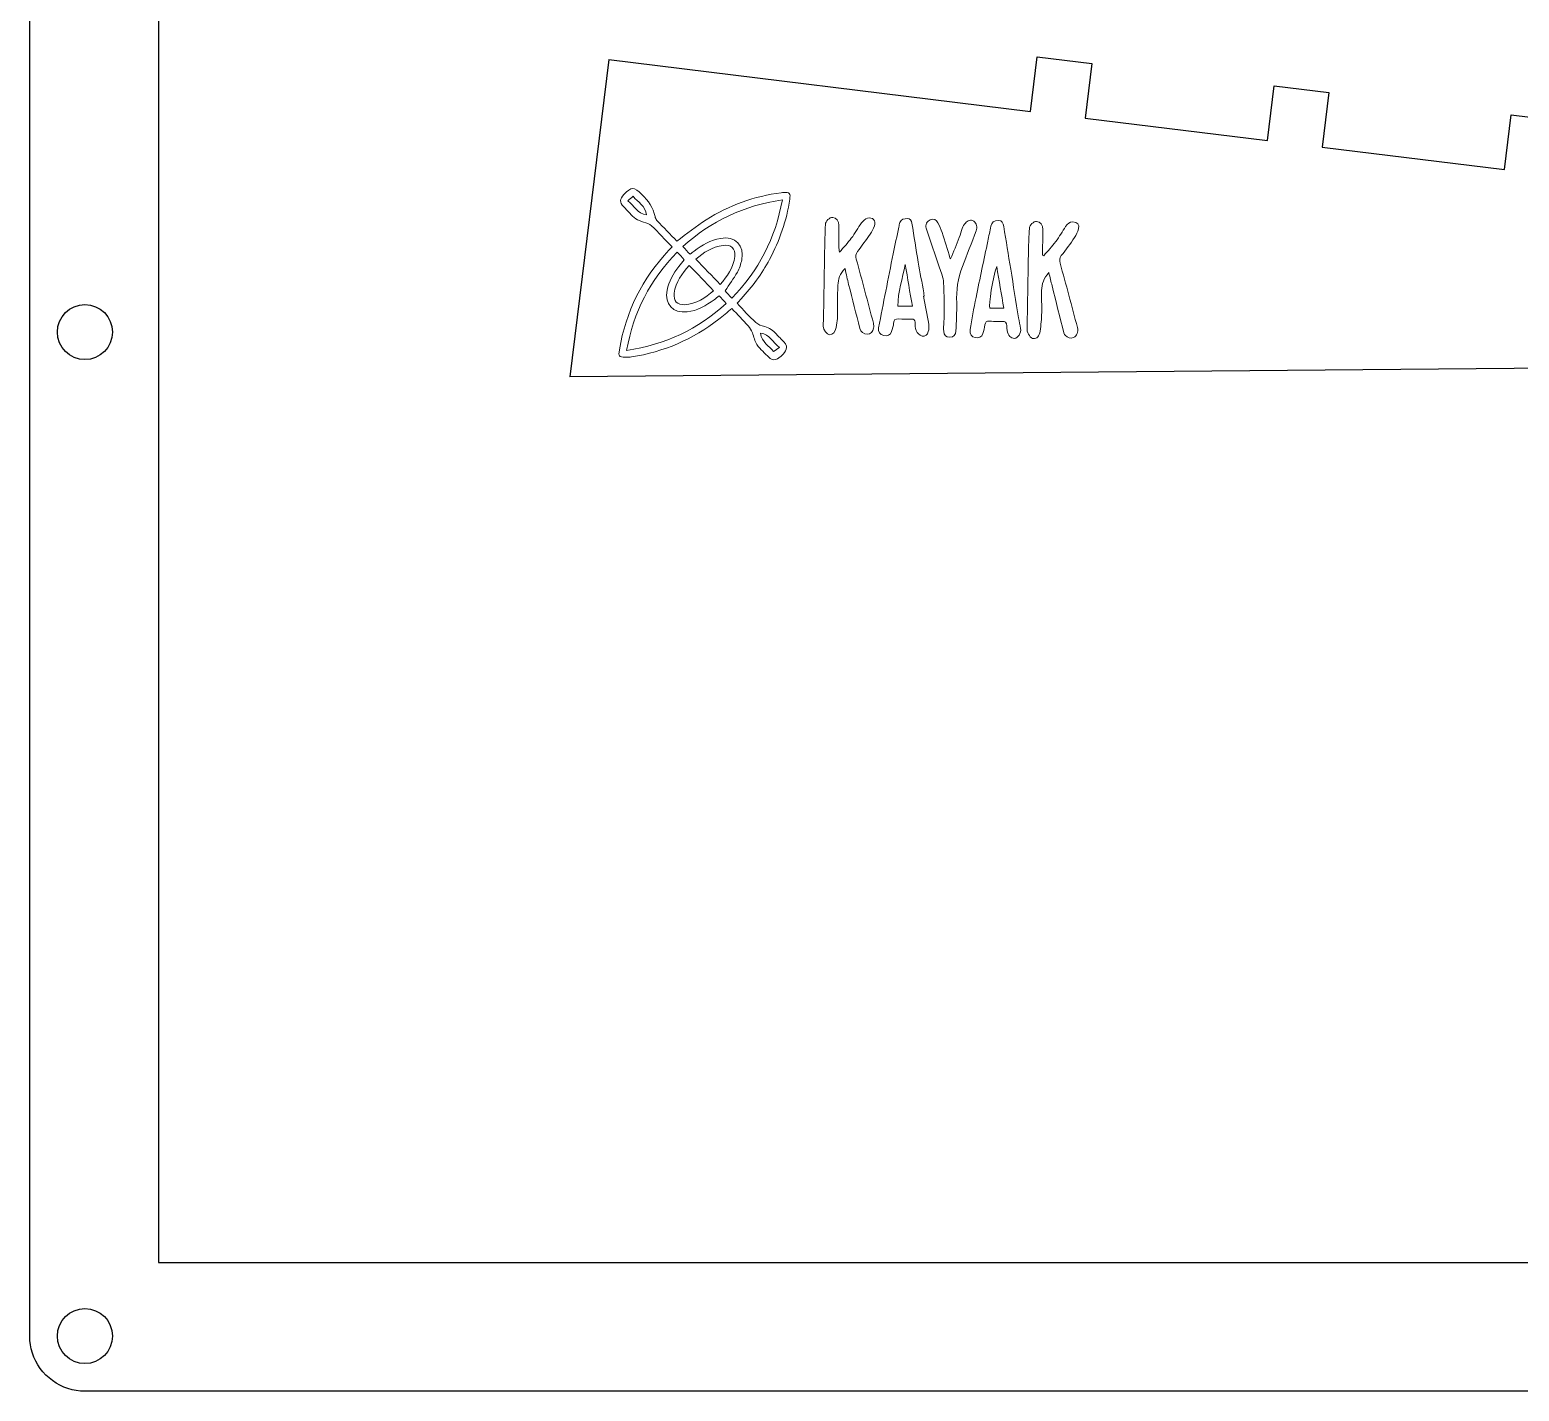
# Model space of a CAD drawing. Extents: x -200 to 1126, y -96 to 460.
# Drawn here: x -199.9 to -118.9, y 313.6 to 387.7 of the extents above; entities that cross this region are included whole.
import ezdxf

# ---------------------------------------------------------------- set-up
doc = ezdxf.new("R2010")
doc.units = 0
doc.header["$MEASUREMENT"] = 0
doc.layers.add('etch', color=1, linetype='Continuous')

msp = doc.modelspace()

# ---------------------------------------------------------------- linework, layer by layer
at = {"color": 0}
for p, q in [((-199.945, 316.608), (-199.944, 437.858)), ((-192.945, 417.858), (-192.945, 320.607)), ((-192.945, 320.607), (47.182, 320.607)), ((-199.935, 316.372), (-199.945, 316.608)), ((-199.908, 316.138), (-199.935, 316.372)), ((-199.862, 315.906), (-199.908, 316.138)), ((-199.798, 315.68), (-199.862, 315.906)), ((-199.716, 315.46), (-199.798, 315.68)), ((-199.618, 315.245), (-199.716, 315.46)), ((-199.501, 315.039), (-199.618, 315.245)), ((-199.372, 314.844), (-199.501, 315.039)), ((-199.226, 314.659), (-199.372, 314.844)), ((-199.066, 314.487), (-199.226, 314.659)), ((-198.894, 314.327), (-199.066, 314.487)), ((-198.707, 314.181), (-198.894, 314.327)), ((-198.512, 314.05), (-198.707, 314.181)), ((-198.306, 313.933), (-198.512, 314.05)), ((-198.093, 313.835), (-198.306, 313.933)), ((-197.872, 313.754), (-198.093, 313.835)), ((-197.645, 313.689), (-197.872, 313.754)), ((-197.413, 313.643), (-197.645, 313.689)), ((-197.179, 313.616), (-197.413, 313.643)), ((-196.944, 313.608), (-197.179, 313.616)), ((117.856, 313.608), (-196.944, 313.608))]:
    msp.add_line(p, q, dxfattribs=at)
at = {"linetype": 'Continuous'}
for p, q in [((-168.427, 386.057), (-170.546, 368.797)), ((-168.427, 386.057), (-145.475, 383.239)), ((-145.475, 383.239), (-145.11, 386.217)), ((-145.11, 386.217), (-142.132, 385.851)), ((-142.132, 385.851), (-142.498, 382.874)), ((-132.572, 381.655), (-132.207, 384.633)), ((-132.207, 384.633), (-129.229, 384.267)), ((-129.229, 384.267), (-129.595, 381.289)), ((-142.498, 382.874), (-132.572, 381.655)), ((-119.669, 380.071), (-119.304, 383.048)), ((-119.304, 383.048), (-116.326, 382.683)), ((-129.595, 381.289), (-119.669, 380.071)), ((-42.2, 369.944), (-170.546, 368.797))]:
    msp.add_line(p, q, dxfattribs=at)
for centre in [(-196.944, 371.233), (-196.944, 316.607)]:
    msp.add_circle(centre, 1.5, dxfattribs=at)
at = {"layer": 'etch', "lineweight": 0}
for points, knots in [([(-164.987, 375.875), (-165.368, 376.27), (-165.722, 376.656), (-166.1, 377.017), (-166.211, 377.123), (-166.385, 377.174), (-166.539, 377.219), (-166.84, 377.307), (-167.094, 377.453), (-167.291, 377.702), (-167.392, 377.83), (-167.519, 377.938), (-167.63, 378.059), (-167.844, 378.289), (-167.839, 378.483), (-167.615, 378.71), (-167.174, 379.157), (-167.08, 379.142), (-166.629, 378.715), (-166.272, 378.377), (-166.008, 378.002), (-165.912, 377.516), (-165.897, 377.443), (-165.861, 377.363), (-165.811, 377.31), (-165.446, 376.924), (-165.075, 376.544), (-164.725, 376.182), (-164.182, 376.577), (-163.672, 376.989), (-163.123, 377.341), (-161.876, 378.14), (-160.507, 378.623), (-159.038, 378.818), (-159, 378.823), (-158.96, 378.825), (-158.921, 378.827), (-158.59, 378.849), (-158.53, 378.781), (-158.579, 378.456), (-158.752, 377.301), (-159.13, 376.215), (-159.681, 375.188), (-160.102, 374.406), (-160.616, 373.692), (-161.223, 373.044), (-161.297, 372.965), (-161.37, 372.885), (-161.45, 372.799), (-161.105, 372.439), (-160.782, 372.077), (-160.429, 371.748), (-160.306, 371.633), (-160.113, 371.584), (-159.943, 371.534), (-159.687, 371.46), (-159.477, 371.333), (-159.306, 371.126), (-159.182, 370.976), (-159.036, 370.845), (-158.902, 370.702), (-158.86, 370.657), (-158.817, 370.609), (-158.79, 370.554), (-158.686, 370.336), (-158.809, 370.107), (-159.174, 369.829), (-159.352, 369.693), (-159.538, 369.693), (-159.703, 369.854), (-159.933, 370.077), (-160.18, 370.292), (-160.363, 370.55), (-160.493, 370.732), (-160.522, 370.984), (-160.613, 371.197), (-160.669, 371.33), (-160.739, 371.465), (-160.834, 371.57), (-161.121, 371.889), (-161.424, 372.194), (-161.73, 372.515), (-161.979, 372.311), (-162.208, 372.115), (-162.447, 371.929), (-163.85, 370.837), (-165.432, 370.157), (-167.188, 369.881), (-167.295, 369.864), (-167.406, 369.867), (-167.515, 369.869), (-167.892, 369.873), (-167.915, 369.9), (-167.852, 370.273), (-167.502, 372.351), (-166.597, 374.152), (-165.156, 375.686), (-165.103, 375.742), (-165.053, 375.801), (-164.987, 375.875)], [0, 0, 0, 0, 1, 1, 1, 2, 2, 2, 3, 3, 3, 4, 4, 4, 5, 5, 5, 6, 6, 6, 7, 7, 7, 8, 8, 8, 9, 9, 9, 10, 10, 10, 11, 11, 11, 12, 12, 12, 13, 13, 13, 14, 14, 14, 15, 15, 15, 16, 16, 16, 17, 17, 17, 18, 18, 18, 19, 19, 19, 20, 20, 20, 21, 21, 21, 22, 22, 22, 23, 23, 23, 24, 24, 24, 25, 25, 25, 26, 26, 26, 27, 27, 27, 28, 28, 28, 29, 29, 29, 30, 30, 30, 31, 31, 31, 32, 32, 32, 33, 33, 33, 33]), ([(-167.393, 378.382), (-167.055, 378.1), (-166.87, 377.673), (-166.377, 377.608), (-166.437, 378.104), (-166.849, 378.307), (-167.105, 378.621), (-167.209, 378.534), (-167.292, 378.466), (-167.393, 378.382)], [0, 0, 0, 0, 1, 1, 1, 2, 2, 2, 3, 3, 3, 3]), ([(-164.394, 375.884), (-164.253, 375.735), (-164.132, 375.606), (-164.006, 375.471), (-163.93, 375.53), (-163.857, 375.587), (-163.784, 375.644), (-163.353, 375.978), (-162.889, 376.239), (-162.343, 376.333), (-161.556, 376.468), (-161.036, 375.95), (-161.193, 375.168), (-161.24, 374.934), (-161.315, 374.694), (-161.431, 374.488), (-161.629, 374.139), (-161.87, 373.814), (-162.096, 373.475), (-161.989, 373.36), (-161.868, 373.229), (-161.733, 373.084), (-160.271, 374.581), (-159.356, 376.336), (-158.981, 378.427), (-161.078, 378.126), (-162.859, 377.275), (-164.394, 375.884)], [0, 0, 0, 0, 1, 1, 1, 2, 2, 2, 3, 3, 3, 4, 4, 4, 5, 5, 5, 6, 6, 6, 7, 7, 7, 8, 8, 8, 9, 9, 9, 9]), ([(-155.571, 374.696), (-155.84, 374.403), (-155.951, 374.106), (-155.961, 373.779), (-155.979, 373.178), (-155.975, 372.576), (-155.988, 371.975), (-155.992, 371.812), (-156.02, 371.649), (-156.049, 371.487), (-156.092, 371.243), (-156.25, 371.077), (-156.412, 371.091), (-156.55, 371.103), (-156.751, 371.359), (-156.755, 371.552), (-156.759, 371.755), (-156.741, 371.958), (-156.738, 372.161), (-156.718, 373.317), (-156.701, 374.473), (-156.68, 375.629), (-156.671, 376.112), (-156.655, 376.595), (-156.638, 377.078), (-156.631, 377.27), (-156.41, 377.485), (-156.241, 377.473), (-156.046, 377.459), (-155.898, 377.271), (-155.9, 377.043), (-155.903, 376.645), (-155.906, 376.247), (-155.907, 375.848), (-155.907, 375.781), (-155.893, 375.713), (-155.878, 375.577), (-155.635, 375.858), (-155.415, 376.087), (-155.227, 376.339), (-155.027, 376.608), (-154.866, 376.905), (-154.669, 377.177), (-154.592, 377.282), (-154.475, 377.393), (-154.355, 377.427), (-154.069, 377.508), (-153.874, 377.293), (-153.969, 377.011), (-154.022, 376.851), (-154.109, 376.698), (-154.205, 376.558), (-154.426, 376.237), (-154.657, 375.922), (-154.894, 375.611), (-154.996, 375.479), (-155.003, 375.356), (-154.959, 375.198), (-154.642, 374.041), (-154.333, 372.881), (-154.026, 371.721), (-154.003, 371.634), (-154.001, 371.533), (-154.02, 371.445), (-154.06, 371.264), (-154.17, 371.119), (-154.367, 371.124), (-154.555, 371.129), (-154.713, 371.225), (-154.765, 371.428), (-154.97, 372.228), (-155.174, 373.029), (-155.374, 373.831), (-155.442, 374.101), (-155.498, 374.375), (-155.571, 374.696)], [0, 0, 0, 0, 1, 1, 1, 2, 2, 2, 3, 3, 3, 4, 4, 4, 5, 5, 5, 6, 6, 6, 7, 7, 7, 8, 8, 8, 9, 9, 9, 10, 10, 10, 11, 11, 11, 12, 12, 12, 13, 13, 13, 14, 14, 14, 15, 15, 15, 16, 16, 16, 17, 17, 17, 18, 18, 18, 19, 19, 19, 20, 20, 20, 21, 21, 21, 22, 22, 22, 23, 23, 23, 24, 24, 24, 25, 25, 25, 25]), ([(-151.303, 373.183), (-151.206, 372.679), (-151.103, 372.175), (-151.017, 371.669), (-150.994, 371.537), (-150.999, 371.388), (-151.036, 371.259), (-151.081, 371.102), (-151.212, 370.958), (-151.38, 371.013), (-151.507, 371.054), (-151.635, 371.188), (-151.694, 371.313), (-151.758, 371.446), (-151.742, 371.618), (-151.76, 371.773), (-151.774, 371.888), (-151.819, 371.951), (-151.956, 371.944), (-152.189, 371.932), (-152.423, 371.934), (-152.655, 371.946), (-152.825, 371.956), (-152.916, 371.918), (-152.927, 371.724), (-152.937, 371.571), (-152.983, 371.417), (-153.036, 371.271), (-153.107, 371.074), (-153.259, 370.997), (-153.466, 371.046), (-153.674, 371.095), (-153.783, 371.246), (-153.743, 371.466), (-153.619, 372.133), (-153.485, 372.799), (-153.354, 373.464), (-153.22, 374.137), (-153.085, 374.81), (-152.949, 375.483), (-152.849, 375.972), (-152.747, 376.46), (-152.644, 376.949), (-152.627, 377.032), (-152.609, 377.117), (-152.58, 377.198), (-152.512, 377.387), (-152.351, 377.411), (-152.179, 377.41), (-152.009, 377.408), (-151.95, 377.292), (-151.927, 377.153), (-151.811, 376.445), (-151.703, 375.736), (-151.583, 375.029), (-151.49, 374.477), (-151.383, 373.926), (-151.284, 373.375), (-151.273, 373.314), (-151.27, 373.252), (-151.263, 373.19), (-151.276, 373.188), (-151.29, 373.186), (-151.303, 373.183)], [0, 0, 0, 0, 1, 1, 1, 2, 2, 2, 3, 3, 3, 4, 4, 4, 5, 5, 5, 6, 6, 6, 7, 7, 7, 8, 8, 8, 9, 9, 9, 10, 10, 10, 11, 11, 11, 12, 12, 12, 13, 13, 13, 14, 14, 14, 15, 15, 15, 16, 16, 16, 17, 17, 17, 18, 18, 18, 19, 19, 19, 20, 20, 20, 21, 21, 21, 21]), ([(-149.822, 375.211), (-149.662, 375.609), (-149.503, 375.995), (-149.351, 376.384), (-149.289, 376.544), (-149.252, 376.713), (-149.189, 376.872), (-149.147, 376.978), (-149.101, 377.1), (-149.018, 377.168), (-148.892, 377.272), (-148.733, 377.416), (-148.561, 377.271), (-148.403, 377.138), (-148.353, 376.951), (-148.434, 376.741), (-148.686, 376.094), (-148.921, 375.44), (-149.185, 374.798), (-149.447, 374.162), (-149.507, 373.504), (-149.492, 372.824), (-149.481, 372.311), (-149.512, 371.795), (-149.539, 371.282), (-149.549, 371.094), (-149.654, 370.956), (-149.865, 370.95), (-150.081, 370.943), (-150.179, 371.078), (-150.196, 371.269), (-150.211, 371.438), (-150.197, 371.609), (-150.194, 371.78), (-150.193, 371.826), (-150.18, 371.873), (-150.18, 371.919), (-150.184, 372.589), (-150.167, 373.261), (-150.203, 373.929), (-150.219, 374.2), (-150.345, 374.467), (-150.432, 374.732), (-150.67, 375.45), (-150.917, 376.165), (-151.154, 376.882), (-151.215, 377.067), (-151.107, 377.271), (-150.927, 377.342), (-150.742, 377.415), (-150.6, 377.347), (-150.514, 377.182), (-150.424, 377.01), (-150.339, 376.832), (-150.28, 376.648), (-150.131, 376.19), (-149.998, 375.727), (-149.857, 375.267), (-149.849, 375.24), (-149.827, 375.218), (-149.822, 375.211)], [0, 0, 0, 0, 1, 1, 1, 2, 2, 2, 3, 3, 3, 4, 4, 4, 5, 5, 5, 6, 6, 6, 7, 7, 7, 8, 8, 8, 9, 9, 9, 10, 10, 10, 11, 11, 11, 12, 12, 12, 13, 13, 13, 14, 14, 14, 15, 15, 15, 16, 16, 16, 17, 17, 17, 18, 18, 18, 19, 19, 19, 20, 20, 20, 20]), ([(-148.767, 371.37), (-148.664, 371.924), (-148.56, 372.524), (-148.439, 373.121), (-148.231, 374.144), (-148.011, 375.165), (-147.797, 376.188), (-147.741, 376.455), (-147.689, 376.723), (-147.634, 376.99), (-147.589, 377.206), (-147.457, 377.299), (-147.234, 377.302), (-147.005, 377.306), (-146.961, 377.15), (-146.934, 376.986), (-146.802, 376.21), (-146.678, 375.432), (-146.552, 374.655), (-146.409, 373.772), (-146.269, 372.888), (-146.125, 372.005), (-146.094, 371.813), (-146.044, 371.624), (-146.013, 371.432), (-145.973, 371.178), (-146.143, 370.91), (-146.347, 370.891), (-146.542, 370.871), (-146.715, 371.062), (-146.749, 371.325), (-146.768, 371.479), (-146.744, 371.683), (-146.832, 371.771), (-146.91, 371.849), (-147.117, 371.796), (-147.267, 371.805), (-147.415, 371.813), (-147.564, 371.821), (-147.711, 371.836), (-147.871, 371.852), (-147.933, 371.78), (-147.953, 371.626), (-147.974, 371.466), (-148.009, 371.303), (-148.065, 371.151), (-148.132, 370.965), (-148.285, 370.893), (-148.479, 370.933), (-148.68, 370.975), (-148.778, 371.113), (-148.767, 371.37)], [0, 0, 0, 0, 1, 1, 1, 2, 2, 2, 3, 3, 3, 4, 4, 4, 5, 5, 5, 6, 6, 6, 7, 7, 7, 8, 8, 8, 9, 9, 9, 10, 10, 10, 11, 11, 11, 12, 12, 12, 13, 13, 13, 14, 14, 14, 15, 15, 15, 16, 16, 16, 17, 17, 17, 17]), ([(-144.477, 374.472), (-144.76, 374.163), (-144.86, 373.837), (-144.87, 373.488), (-144.882, 373.09), (-144.854, 372.691), (-144.866, 372.293), (-144.876, 371.958), (-144.904, 371.623), (-144.949, 371.291), (-144.987, 371.013), (-145.143, 370.857), (-145.312, 370.875), (-145.461, 370.892), (-145.649, 371.15), (-145.662, 371.358), (-145.665, 371.397), (-145.66, 371.436), (-145.66, 371.476), (-145.635, 372.881), (-145.613, 374.287), (-145.585, 375.692), (-145.577, 376.082), (-145.554, 376.471), (-145.534, 376.86), (-145.524, 377.057), (-145.309, 377.266), (-145.139, 377.253), (-144.942, 377.239), (-144.794, 377.047), (-144.799, 376.822), (-144.809, 376.355), (-144.816, 375.888), (-144.824, 375.42), (-144.799, 375.409), (-144.774, 375.398), (-144.75, 375.388), (-144.532, 375.644), (-144.302, 375.891), (-144.101, 376.161), (-143.905, 376.423), (-143.735, 376.705), (-143.561, 376.982), (-143.467, 377.133), (-143.348, 377.23), (-143.164, 377.225), (-142.941, 377.22), (-142.8, 377.074), (-142.854, 376.859), (-142.897, 376.69), (-142.98, 376.523), (-143.078, 376.378), (-143.306, 376.042), (-143.551, 375.717), (-143.797, 375.395), (-143.898, 375.263), (-143.905, 375.139), (-143.862, 374.982), (-143.542, 373.818), (-143.229, 372.651), (-142.92, 371.484), (-142.855, 371.238), (-142.942, 371.039), (-143.13, 370.938), (-143.307, 370.844), (-143.446, 370.936), (-143.573, 371.048), (-143.611, 371.082), (-143.642, 371.134), (-143.655, 371.184), (-143.872, 372.037), (-144.085, 372.891), (-144.299, 373.745), (-144.356, 373.975), (-144.412, 374.206), (-144.477, 374.472)], [0, 0, 0, 0, 1, 1, 1, 2, 2, 2, 3, 3, 3, 4, 4, 4, 5, 5, 5, 6, 6, 6, 7, 7, 7, 8, 8, 8, 9, 9, 9, 10, 10, 10, 11, 11, 11, 12, 12, 12, 13, 13, 13, 14, 14, 14, 15, 15, 15, 16, 16, 16, 17, 17, 17, 18, 18, 18, 19, 19, 19, 20, 20, 20, 21, 21, 21, 22, 22, 22, 23, 23, 23, 24, 24, 24, 25, 25, 25, 25]), ([(-164.705, 375.585), (-166.174, 374.076), (-167.087, 372.32), (-167.456, 370.24), (-165.355, 370.545), (-163.57, 371.396), (-162.034, 372.794), (-162.172, 372.942), (-162.297, 373.076), (-162.422, 373.211), (-162.524, 373.13), (-162.606, 373.058), (-162.694, 372.994), (-163.139, 372.667), (-163.608, 372.394), (-164.171, 372.331), (-164.932, 372.247), (-165.401, 372.759), (-165.251, 373.509), (-165.154, 373.995), (-164.92, 374.414), (-164.622, 374.802), (-164.524, 374.93), (-164.419, 375.053), (-164.322, 375.172), (-164.452, 375.313), (-164.568, 375.438), (-164.705, 375.585)], [0, 0, 0, 0, 1, 1, 1, 2, 2, 2, 3, 3, 3, 4, 4, 4, 5, 5, 5, 6, 6, 6, 7, 7, 7, 8, 8, 8, 9, 9, 9, 9]), ([(-163.693, 375.203), (-163.248, 374.742), (-162.813, 374.291), (-162.368, 373.828), (-161.992, 374.257), (-161.634, 374.726), (-161.571, 375.346), (-161.527, 375.783), (-161.774, 376.009), (-162.211, 375.95), (-162.805, 375.869), (-163.28, 375.556), (-163.693, 375.203)], [0, 0, 0, 0, 1, 1, 1, 2, 2, 2, 3, 3, 3, 4, 4, 4, 4]), ([(-164.053, 374.863), (-164.439, 374.42), (-164.791, 373.958), (-164.868, 373.347), (-164.921, 372.928), (-164.718, 372.699), (-164.296, 372.723), (-163.663, 372.759), (-163.179, 373.108), (-162.721, 373.484), (-163.168, 373.947), (-163.6, 374.394), (-164.053, 374.863)], [0, 0, 0, 0, 1, 1, 1, 2, 2, 2, 3, 3, 3, 4, 4, 4, 4]), ([(-152.293, 374.909), (-152.443, 374.154), (-152.687, 373.417), (-152.702, 372.651), (-152.423, 372.647), (-152.178, 372.642), (-151.905, 372.638), (-152.037, 373.41), (-152.165, 374.16), (-152.293, 374.909)], [0, 0, 0, 0, 1, 1, 1, 2, 2, 2, 3, 3, 3, 3]), ([(-146.928, 372.528), (-147.058, 373.291), (-147.181, 374.019), (-147.313, 374.797), (-147.532, 374.23), (-147.765, 372.707), (-147.683, 372.541), (-147.435, 372.537), (-147.198, 372.533), (-146.928, 372.528)], [0, 0, 0, 0, 1, 1, 1, 2, 2, 2, 3, 3, 3, 3]), ([(-160.166, 371.169), (-160.108, 370.672), (-159.692, 370.471), (-159.46, 370.181), (-159.348, 370.258), (-159.255, 370.323), (-159.143, 370.4), (-159.497, 370.678), (-159.674, 371.111), (-160.166, 371.169)], [0, 0, 0, 0, 1, 1, 1, 2, 2, 2, 3, 3, 3, 3])]:
    msp.add_open_spline(points, degree=3, knots=knots, dxfattribs=at)

doc.saveas('drawing.dxf')
